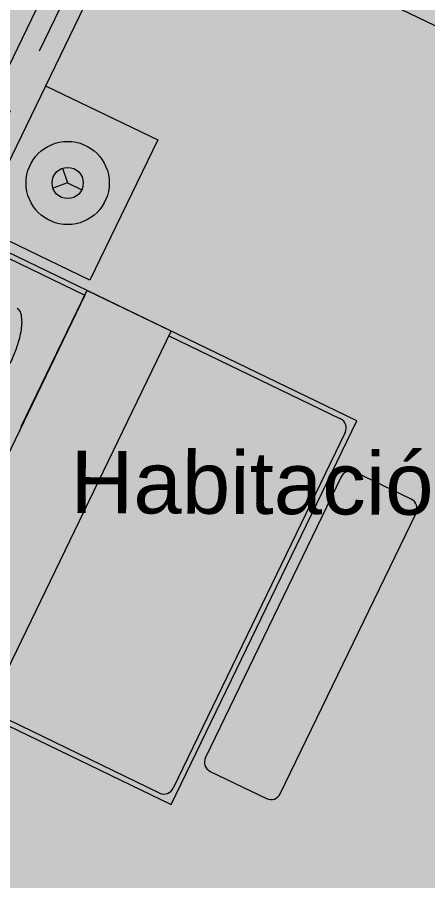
# Model space of a CAD drawing. Header units: metres. Extents: x -466 to 1322, y -1072 to 50.
# Drawn here: x 842.928 to 844.903, y -212.298 to -208.143 of the extents above; entities that cross this region are included whole.
import ezdxf

# ---------------------------------------------------------------- set-up
doc = ezdxf.new("R2010")
doc.units = ezdxf.units.M
doc.linetypes.add('CENTER2', pattern=[28.575, 19.05, -3.175, 3.175, -3.175])
for name, color, linetype, lineweight in [('A - Hatch muros', 4, 'Continuous', 0), ('A - TXT 100 -1', 2, 'Continuous', 0), ('A-EJES', 61, 'CENTER2', 0), ('A-MUEBLES', 5, 'Continuous', 0), ('A-MURO INT', 4, 'Continuous', 0)]:
    doc.layers.add(name, color=color, linetype=linetype, lineweight=lineweight)
doc.layers.add('Hatch Interior', color=7, linetype='Continuous', lineweight=0, true_color=0xaf6350)
doc.styles.add('Style-Arial', font='arial.ttf')

msp = doc.modelspace()

# ---------------------------------------------------------------- hatches: boundary and pattern name
at = {"layer": 'A - Hatch muros'}
h = msp.add_hatch(color=256, dxfattribs=at)
h.dxf.hatch_style = 1
h.paths.add_polyline_path([(840.7909, -209.9563), (841.0085, -209.5062), (839.5682, -208.8094), (839.6552, -208.6293), (842.1759, -209.8484), (843.3076, -207.5076), (840.7867, -206.2889), (840.8738, -206.1088), (843.5747, -207.4146), (841.1808, -212.3663), (841.6309, -212.5839), (841.5439, -212.764), (841.0962, -212.5413), (840.7915, -213.1715), (839.3486, -212.4802), (839.4356, -212.3001), (840.696, -212.9095), (841.3489, -211.559), (840.2686, -211.0367), (840.3991, -210.7666), (840.5792, -210.8537), (840.5357, -210.9437), (841.436, -211.3789), (842.0889, -210.0285), (841.1886, -209.5932), (840.9709, -210.0434)])
h.paths.add_polyline_path([(844.872, -214.1509), (845.3222, -214.3685), (847.1938, -210.4972), (847.3739, -210.5842), (845.4152, -214.6356), (844.785, -214.3309)])
h.paths.add_polyline_path([(852.6454, -210.1338), (852.9155, -210.2644), (852.8285, -210.4444), (852.5584, -210.3139)])
h.paths.add_polyline_path([(828.0363, -206.0115), (827.5862, -205.7939), (827.4991, -205.974), (827.9493, -206.1916), (826.9917, -208.1723), (827.1718, -208.2593), (828.1293, -206.2787), (828.5795, -206.4963), (828.6665, -206.3162), (828.2164, -206.0986), (830.5232, -201.327), (830.8834, -201.5011), (830.9704, -201.321), (830.4302, -201.0599)], flags=17)
h.paths.add_polyline_path([(832.4508, -208.3679), (831.4932, -210.3486), (831.3132, -210.2615), (832.2707, -208.2808), (831.8206, -208.0632), (831.9076, -207.8831), (832.3578, -208.1008), (833.7941, -205.1298), (830.9131, -203.7369), (831.2614, -203.0167), (831.4414, -203.1038), (831.1803, -203.6439), (833.8812, -204.9497), (834.6646, -203.3292), (831.9637, -202.0234), (831.7896, -202.3835), (831.6096, -202.2965), (831.8707, -201.7563), (837.8127, -204.629), (837.5516, -205.1692), (837.3715, -205.0821), (837.5456, -204.722), (834.8447, -203.4162), (834.0612, -205.0368), (836.7622, -206.3425), (837.0233, -205.8023), (837.2034, -205.8894), (836.8552, -206.6096), (833.9738, -205.2177), (832.5378, -208.1878), (832.988, -208.4055), (832.9009, -208.5855)])
h.paths.add_polyline_path([(836.2291, -209.9724), (836.142, -210.1524), (836.5922, -210.3701), (835.6346, -212.3507), (835.8147, -212.4378), (836.4676, -211.0873), (837.1878, -211.4355), (837.2749, -211.2555), (836.5546, -210.9073), (837.9475, -208.0263), (838.6677, -208.3745), (838.7547, -208.1944), (838.0345, -207.8462), (839.1662, -205.5054), (839.8864, -205.8536), (839.9735, -205.6736), (839.2532, -205.3254), (839.3403, -205.1453), (839.1602, -205.0583), (839.0732, -205.2383), (838.713, -205.0642), (838.626, -205.2443), (838.9861, -205.4184), (836.6792, -210.19)])
h.paths.add_polyline_path([(824.7969, -196.6703), (824.5939, -196.5721), (824.5734, -196.5874), (824.4131, -196.7069), (839.639, -204.0679), (839.5955, -204.158), (839.7755, -204.245), (839.8191, -204.155), (848.2819, -208.2464), (848.0643, -208.6966), (848.2444, -208.7836), (848.549, -208.1534)])
h.paths.add_polyline_path([(821.165, -199.3754), (820.9989, -199.4982), (821.3888, -200.0207), (821.5559, -199.8979)])
at = {"layer": 'Hatch Interior', "transparency": 33554687}
h = msp.add_hatch(color=256, dxfattribs=at)
h.dxf.hatch_style = 1
h.paths.add_polyline_path([(812.5967, -195.9108), (820.8172, -189.7835), (825.5384, -196.1176), (824.7969, -196.6703), (848.369, -208.0663), (845.3112, -214.389), (840.9909, -212.2996), (840.6862, -212.9298), (836.4548, -210.8841), (836.7594, -210.2539), (820.7387, -202.4835), (819.7911, -201.2126), (821.3946, -200.0169), (819.3328, -197.2508), (815.6446, -199.9998)])

# ---------------------------------------------------------------- linework, layer by layer
at = {"layer": 'A-EJES', "ltscale": 0.1}
for p, q in [((852.0844, -211.6394), (811.3204, -191.9318)), ((844.1379, -206.0204), (838.2473, -218.2048))]:
    msp.add_line(p, q, dxfattribs=at)
at = {"layer": 'A-MUEBLES'}
for p, q in [((843.0633, -208.4725), (843.6034, -208.7336)), ((843.6034, -208.7336), (843.277, -209.4089)), ((843.1455, -208.8698), (843.1701, -208.9407)), ((843.1701, -208.9407), (843.0993, -208.9653)), ((843.1701, -208.9407), (843.2377, -208.9733)), ((843.277, -209.4089), (842.7368, -209.1477)), ((844.5607, -210.085), (842.7601, -209.2145)), ((842.8018, -209.2624), (843.252, -209.4801)), ((843.252, -209.4801), (842.3706, -211.3032)), ((843.2629, -209.4576), (842.9455, -210.114)), ((843.668, -209.6534), (843.2629, -209.4576)), ((842.7757, -211.4991), (843.668, -209.6534)), ((843.6571, -209.6759), (844.4823, -210.0749)), ((843.6684, -211.9306), (844.5607, -210.085)), ((844.5055, -210.1416), (843.6785, -211.8522)), ((844.486, -210.3543), (843.8331, -211.7048)), ((844.8229, -210.4617), (844.5528, -210.3311)), ((844.1932, -211.8789), (844.8461, -210.5284)), ((841.8678, -211.0601), (843.6684, -211.9306)), ((843.6118, -211.8755), (842.7866, -211.4766)), ((843.8564, -211.7716), (844.1265, -211.9022))]:
    msp.add_line(p, q, dxfattribs=at)
for radius in [0.2, 0.075]:
    msp.add_circle((843.1701, -208.9407), radius, dxfattribs=at)
at = {"layer": 'A-MUEBLES', "color": 250}
for centre, radius, start, end in [((842.9134, -209.5743), 0.033, 12.7229, 64.1983), ((842.7498, -209.6113), 0.2007, 352.4494, 12.7229), ((842.5266, -209.5817), 0.4258, 341.9766, 352.4494), ((842.1984, -209.4749), 0.771, 334.4682, 341.9766)]:
    msp.add_arc(centre, radius, start, end, dxfattribs=at)
at = {"layer": 'A-MUEBLES'}
for centre, start, end in [((844.4605, -210.1199), 334.1983, 64.1983), ((844.531, -210.3761), 64.1983, 154.1983), ((844.8011, -210.5067), 334.1983, 64.1983), ((843.8781, -211.7266), 154.1983, 244.1983), ((843.6335, -211.8305), 244.1983, 334.1983), ((844.1482, -211.8571), 244.1983, 334.1983)]:
    msp.add_arc(centre, 0.05, start, end, dxfattribs=at)
at = {"layer": 'A-MURO INT'}
msp.add_lwpolyline([(843.5747, -207.4146), (841.1808, -212.3663), (841.6309, -212.5839), (841.5439, -212.764), (841.0937, -212.5464), (840.789, -213.1766), (839.3486, -212.4802), (839.4356, -212.3001), (840.696, -212.9095), (841.3489, -211.559), (840.2686, -211.0367), (840.3991, -210.7666), (840.5792, -210.8537), (840.5357, -210.9437), (841.436, -211.3789), (842.0889, -210.0285), (841.1886, -209.5932), (840.9709, -210.0434), (840.7909, -209.9563), (841.0085, -209.5062), (839.568, -208.8098), (839.6551, -208.6297), (842.1759, -209.8484), (843.3076, -207.5076)], dxfattribs=at)

# ---------------------------------------------------------------- texts
at = {"layer": 'A - TXT 100 -1', "style": 'Style-Arial'}
msp.add_text('Habitación Principal', height=0.3, rotation=359.7227, dxfattribs=at).set_placement((843.1831, -210.5286))

doc.saveas('drawing.dxf')
